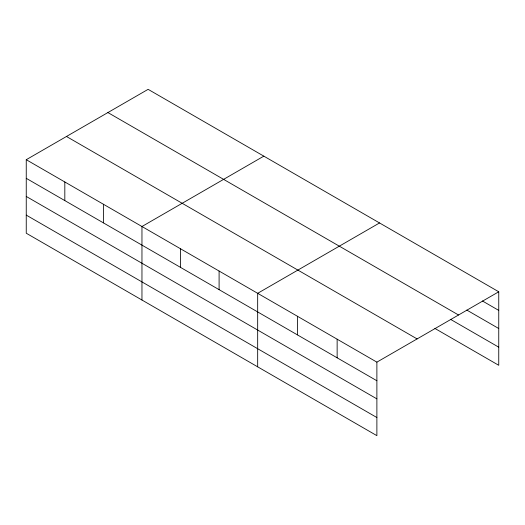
<?xml version="1.0" encoding="UTF-8"?>
<svg xmlns="http://www.w3.org/2000/svg" width="525" height="525" viewBox="0 0 525 525"><rect width="100%" height="100%" fill="white"/><g stroke="black" fill="none" stroke-linecap="round" stroke-linejoin="round"><path stroke-width="0.79" d="M376.884 398.875L376.884 362.138L26.25 159.705L26.25 233.218L376.884 435.658L376.884 398.875L26.25 196.442M434.884 328.427L498.75 365.295L498.75 291.782L148.116 89.342L26.25 159.705M263.826 156.148L141.96 226.505L141.96 300.024M379.536 222.948L257.67 293.311L257.67 366.831M376.884 362.138L498.75 291.782M482.429 300.976L498.75 310.4M466.817 310.078L498.75 328.519M107.901 112.56L458.535 315M450.496 319.325L498.75 347.183M66.465 136.48L417.099 338.92M26.25 178.323L376.884 380.756M26.25 215.106L376.884 417.539M337.142 339.196L337.142 357.814M297.406 316.253L297.406 334.871M219.096 271.044L219.096 289.662M180.528 248.771L180.528 267.396M103.392 204.238L103.392 222.856M64.818 181.972L64.818 200.589"/></g></svg>
